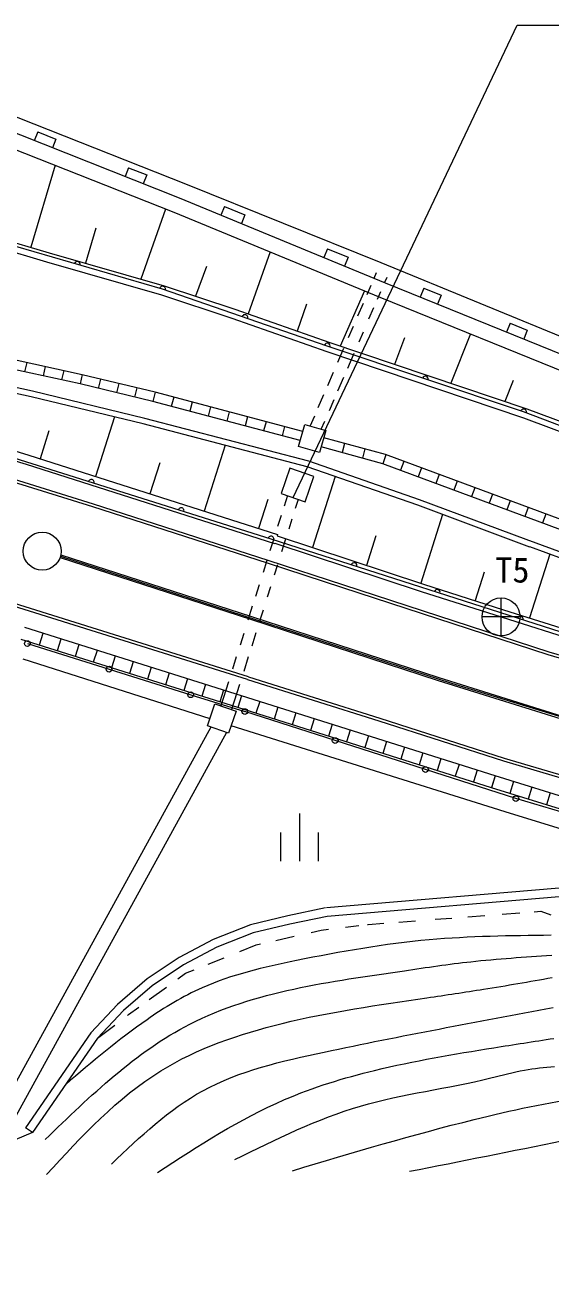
# Model space of a CAD drawing. Units: millimetres, scale not verified. Extents: x 40000 to 680000, y 20000 to 380000.
# Drawn here: x 368476 to 396137, y 244584 to 310630 of the extents above; entities that cross this region are included whole.
import ezdxf
from ezdxf.enums import TextEntityAlignment as Align

# ---------------------------------------------------------------- set-up
doc = ezdxf.new("R2010")
doc.units = ezdxf.units.MM
doc.header["$LTSCALE"] = 1000
for name, color, linetype, lineweight in [('M-BGD', 3, 'Continuous', 13), ('M-TTL', 7, 'Continuous', 13), ('M-TTL-FRAM', 7, 'Continuous', 13), ('M-TTL-LINE', 7, 'Continuous', 13), ('M-TTL-TXT', 2, 'Continuous', 13)]:
    doc.layers.add(name, color=color, linetype=linetype, lineweight=lineweight)
doc.styles.add('ＭＳ ゴシック', font='')
doc.styles.get('ＭＳ ゴシック').set_extended_font_data('MS Gothic')

msp = doc.modelspace()

# ---------------------------------------------------------------- linework, layer by layer
at = {"layer": 'M-BGD'}
for p, q in [((393514, 278528), (393514, 280528)), ((394514, 279528), (392514, 279528))]:
    msp.add_line(p, q, dxfattribs=at)
for centre in [(369374, 282984), (393514, 279528)]:
    msp.add_circle(centre, 1000, dxfattribs=at)
at = {"layer": 'M-TTL'}
for p, q in [((382583, 285798), (394369, 310630)), ((394369, 310630), (416720, 310630)), ((367334, 306072), (376915, 302296)), ((376599, 301535), (367047, 305314)), ((366799, 304552), (376300, 300793)), ((369142, 305023), (368958, 304558)), ((369142, 305023), (370097, 304645)), ((370097, 304645), (369913, 304180)), ((370053, 303264), (368769, 298955)), ((373918, 303133), (373734, 302668)), ((373918, 303133), (374873, 302755)), ((374873, 302755), (374689, 302290)), ((376915, 302296), (387194, 298163)), ((387443, 297077), (376599, 301535)), ((375864, 300965), (374571, 297281)), ((376300, 300793), (387140, 296336)), ((378958, 301105), (378768, 300643)), ((378958, 301105), (380043, 300660)), ((380043, 300660), (379852, 300197)), ((372197, 299953), (371650, 298119)), ((375712, 296760), (366741, 299352)), ((366773, 299550), (369735, 298667)), ((366658, 299063), (369595, 298187)), ((369735, 298667), (375791, 296932)), ((381360, 298712), (380213, 295462)), ((384380, 298876), (384190, 298414)), ((384380, 298876), (385464, 298431)), ((369595, 298187), (375644, 296454)), ((378022, 297942), (377437, 296391)), ((385464, 298431), (385274, 297968)), ((387194, 298163), (405885, 290463)), ((386837, 297326), (386965, 297624)), ((387402, 297122), (387516, 297386)), ((384367, 293766), (375712, 296760)), ((375791, 296932), (379509, 295711)), ((386331, 296669), (385054, 293762)), ((386471, 296481), (386681, 296965)), ((387014, 296225), (387192, 296635)), ((405609, 289704), (387443, 297077)), ((389447, 296803), (389259, 296339)), ((389447, 296803), (390356, 296434)), ((375644, 296454), (379348, 295237)), ((383287, 295968), (382788, 294553)), ((385980, 295345), (386273, 296022)), ((387140, 296336), (405308, 288962)), ((390356, 296434), (390168, 295971)), ((379348, 295237), (384344, 293473)), ((379509, 295711), (384511, 293945)), ((386567, 295190), (386828, 295795)), ((385490, 294212), (385751, 294816)), ((393989, 294959), (393801, 294496)), ((393989, 294959), (394897, 294591)), ((394897, 294591), (394709, 294127)), ((384503, 293947), (394871, 290462)), ((386045, 293982), (386274, 294512)), ((388428, 294191), (387909, 292802)), ((391903, 294403), (390873, 291806)), ((384344, 293473), (394704, 289991)), ((394702, 290306), (384367, 293766)), ((384933, 292922), (385251, 293659)), ((385451, 292609), (385792, 293399)), ((368867, 291394), (363069, 292638)), ((371371, 291772), (367478, 292624)), ((371483, 292260), (367580, 293114)), ((368558, 292900), (368451, 292411)), ((369532, 292687), (369425, 292198)), ((368800, 291101), (362977, 292350)), ((370505, 292474), (370398, 291985)), ((371478, 292261), (371371, 291772)), ((375316, 291337), (371483, 292260)), ((372444, 292028), (372327, 291542)), ((384400, 291691), (384701, 292387)), ((384936, 291418), (385245, 292133)), ((394158, 291951), (393721, 290849)), ((374766, 289963), (368867, 291394)), ((375194, 290852), (371371, 291772)), ((373399, 291798), (373282, 291312)), ((374355, 291568), (374238, 291082)), ((375311, 291338), (375194, 290852)), ((383086, 289276), (375316, 291337)), ((374693, 289672), (368800, 291101)), ((382946, 288796), (375194, 290852)), ((376293, 291078), (376165, 290594)), ((377265, 290820), (377137, 290337)), ((383898, 290529), (384196, 291218)), ((384484, 290372), (384739, 290962)), ((373183, 290039), (372187, 286912)), ((383401, 287712), (374766, 289963)), ((378237, 290562), (378108, 290079)), ((379208, 290304), (379080, 289821)), ((380180, 290047), (380051, 289563)), ((383480, 289561), (383712, 290099)), ((403083, 287137), (394702, 290306)), ((394704, 289991), (403047, 286871)), ((394871, 290462), (403225, 287338)), ((369716, 289306), (369269, 287842)), ((383314, 287425), (374693, 289672)), ((381151, 289789), (381023, 289306)), ((382123, 289531), (381995, 289048)), ((382857, 288490), (383193, 289645)), ((383193, 289645), (384300, 289322)), ((384300, 289322), (383964, 288167)), ((384060, 289392), (384247, 289823)), ((364695, 288723), (368524, 287555)), ((364837, 289202), (368673, 288032)), ((387441, 288059), (384189, 288941)), ((385280, 288645), (385150, 288162)), ((381415, 283623), (367234, 288091)), ((368673, 288032), (381756, 283863)), ((379005, 288548), (377903, 285091)), ((383964, 288167), (382857, 288490)), ((387289, 287582), (384049, 288460)), ((386350, 288355), (386219, 287872)), ((387462, 288051), (387289, 287582)), ((411747, 279048), (387441, 288059)), ((372032, 285318), (364855, 287539)), ((372077, 285461), (364897, 287683)), ((368524, 287555), (381605, 283386)), ((375565, 287633), (375045, 286001)), ((382401, 287342), (381945, 286019)), ((383664, 286906), (382401, 287342)), ((389131, 285406), (383314, 287425)), ((389233, 285688), (383401, 287712)), ((411577, 278578), (387289, 287582)), ((388396, 287705), (388223, 287236)), ((389330, 287358), (389157, 286890)), ((383208, 285583), (383664, 286906)), ((384782, 286915), (383590, 283176)), ((390265, 287012), (390091, 286543)), ((391199, 286666), (391025, 286197)), ((381945, 286019), (383208, 285583)), ((392133, 286320), (391959, 285851)), ((381271, 282492), (372077, 285461)), ((381245, 285696), (380762, 284180)), ((382274, 285905), (382099, 285353)), ((382841, 285709), (382688, 285225)), ((395030, 283202), (389131, 285406)), ((394842, 283593), (389233, 285688)), ((393067, 285973), (392893, 285505)), ((394001, 285627), (393827, 285158)), ((381225, 282349), (372032, 285318)), ((381942, 284856), (381762, 284289)), ((382509, 284661), (382343, 284138)), ((390442, 284916), (389289, 281297)), ((394935, 285281), (394761, 284812)), ((395869, 284935), (395695, 284466)), ((381554, 283632), (381354, 283004)), ((398901, 278013), (381415, 283623)), ((381605, 283386), (381619, 283404)), ((381619, 283404), (389305, 280872)), ((381756, 283863), (381744, 283784)), ((381744, 283784), (389429, 281252)), ((382177, 283614), (381965, 282945)), ((386935, 283792), (386440, 282237)), ((394843, 283594), (394842, 283593)), ((400313, 281592), (394843, 283594)), ((370355, 282791), (380387, 279551)), ((396073, 282824), (395006, 279476)), ((395031, 283206), (395030, 283202)), ((400211, 281310), (395031, 283206)), ((370315, 282646), (380341, 279408)), ((381195, 282500), (380992, 281860)), ((385191, 281051), (381225, 282349)), ((385238, 281194), (381271, 282492)), ((381750, 282267), (381579, 281727)), ((392626, 281888), (392147, 280385)), ((368715, 279829), (364868, 281017)), ((368760, 279972), (364911, 281161)), ((380789, 281221), (380593, 280600)), ((381383, 281107), (381210, 280563)), ((396000, 277542), (385191, 281051)), ((396045, 277685), (385238, 281194)), ((389305, 280872), (393514, 279528)), ((389429, 281252), (393635, 279910)), ((380430, 280087), (380199, 279358)), ((380179, 276244), (368715, 279829)), ((380224, 276387), (368760, 279972)), ((380341, 279408), (390198, 276195)), ((380388, 279550), (390244, 276337)), ((380995, 279885), (380797, 279259)), ((393514, 279528), (398813, 277855)), ((393635, 279910), (398928, 278238)), ((379864, 275385), (368453, 278965)), ((379669, 274765), (368262, 278344)), ((368594, 278126), (377186, 275440)), ((369407, 278666), (369213, 278046)), ((370358, 278368), (370163, 277747)), ((371309, 278069), (371114, 277449)), ((379975, 278653), (379783, 278047)), ((380615, 278686), (380398, 277999)), ((372259, 277771), (372065, 277151)), ((373210, 277473), (373015, 276853)), ((379587, 277428), (379385, 276790)), ((380216, 277427), (379976, 276669)), ((404455, 275046), (396000, 277542)), ((404495, 275191), (396045, 277685)), ((368363, 277323), (378194, 274188)), ((374160, 277174), (373966, 276554)), ((375111, 276876), (374916, 276256)), ((376062, 276578), (375867, 275958)), ((377012, 276280), (376818, 275659)), ((379170, 276113), (378772, 274857)), ((380179, 276244), (387088, 274065)), ((380224, 276387), (387133, 274207)), ((390198, 276195), (396683, 274178)), ((390244, 276337), (396726, 274321)), ((377186, 275440), (380033, 274557)), ((377963, 275981), (377768, 275361)), ((378913, 275683), (378719, 275063)), ((379758, 275981), (379340, 274663)), ((378063, 273803), (378459, 274964)), ((378459, 274964), (379575, 274583)), ((378827, 275029), (378772, 274857)), ((379864, 275385), (379669, 274765)), ((379864, 275385), (379669, 274765)), ((393016, 270556), (379669, 274765)), ((393211, 271177), (379864, 275385)), ((380817, 275084), (380622, 274464)), ((381771, 274784), (381575, 274164)), ((379575, 274583), (379179, 273422)), ((379351, 274697), (379340, 274663)), ((394295, 269979), (380033, 274557)), ((382724, 274483), (382529, 273863)), ((383677, 274182), (383482, 273562)), ((387133, 274207), (393683, 272114)), ((378250, 273739), (366798, 252914)), ((379067, 273460), (367699, 252787)), ((379179, 273422), (378063, 273803)), ((385398, 271895), (379312, 273812)), ((384631, 273882), (384435, 273262)), ((385584, 273581), (385389, 272961)), ((387088, 274065), (393638, 271970)), ((386537, 273281), (386342, 272661)), ((387491, 272980), (387295, 272360)), ((388444, 272679), (388249, 272060)), ((389397, 272379), (389202, 271759)), ((393683, 272114), (400665, 270026)), ((394009, 269196), (385398, 271895)), ((390351, 272078), (390155, 271458)), ((391304, 271778), (391109, 271158)), ((392257, 271477), (392062, 270857)), ((393638, 271970), (400625, 269882)), ((393211, 271177), (393015, 270557)), ((393211, 271177), (393017, 270556)), ((398986, 269377), (393211, 271177)), ((394173, 270877), (393980, 270256)), ((398802, 268753), (393016, 270556)), ((395136, 270577), (394943, 269956)), ((396099, 270277), (395905, 269656)), ((400012, 268307), (394295, 269979)), ((382914, 269196), (382914, 266696)), ((399789, 267430), (394009, 269196)), ((381914, 268196), (381914, 266696)), ((383914, 266696), (383914, 268196)), ((402269, 265758), (384328, 264241)), ((402279, 265307), (384366, 263792)), ((384276, 264233), (382304, 263829)), ((382304, 263829), (380338, 263350)), ((384366, 263792), (382403, 263390)), ((388136, 263494), (389013, 263560)), ((390051, 263638), (390917, 263703)), ((391769, 263768), (392660, 263835)), ((393572, 263903), (394500, 263973)), ((395253, 264030), (395614, 264057)), ((395614, 264057), (396136, 263868)), ((380338, 263350), (378375, 262576)), ((380474, 262920), (378563, 262167)), ((382403, 263390), (380474, 262920)), ((383521, 262949), (384055, 263071)), ((384055, 263071), (384439, 263117)), ((385337, 263227), (386039, 263313)), ((386494, 263369), (386520, 263372)), ((386520, 263372), (387345, 263434)), ((378375, 262576), (376585, 261629)), ((379780, 261953), (380630, 262294)), ((380630, 262294), (380860, 262346)), ((381672, 262530), (382634, 262748)), ((376585, 261629), (374892, 260503)), ((378563, 262167), (376815, 261242)), ((378111, 261284), (378947, 261619)), ((376815, 261242), (375165, 260144)), ((376916, 260804), (377374, 260988)), ((374892, 260503), (373345, 259163)), ((376515, 260514), (376916, 260804)), ((375165, 260144), (373657, 258837)), ((375007, 259423), (375914, 260079)), ((373345, 259163), (371933, 257667)), ((373912, 258631), (374456, 259024)), ((373657, 258837), (372284, 257383)), ((373855, 258587), (373912, 258631)), ((371933, 257667), (368495, 252684)), ((372284, 257383), (373192, 258079)), ((372284, 257383), (368865, 252429)), ((368865, 252429), (367954, 252055)), ((368865, 252429), (368495, 252684))]:
    msp.add_line(p, q, dxfattribs=at)
for centre in [(368594, 278126), (372890, 276783), (377186, 275440), (380033, 274557), (380033, 274557), (384787, 273031), (389541, 271505), (394295, 269979)]:
    msp.add_circle(centre, 150, dxfattribs=at)
for centre, start, end in [((371226, 298056), 343.88481, 163.88481), ((375712, 296760), 340.91578, 163.88481), ((380039, 295263), 340.91578, 160.91578), ((384367, 293766), 341.49185, 160.91578), ((389535, 292036), 341.49185, 161.49185), ((394702, 290306), 339.28831, 161.49185), ((371961, 286602), 342.51311, 162.51311), ((376688, 285113), 342.51311, 162.51311), ((381415, 283623), 342.21019, 162.51311), ((385787, 282221), 342.21019, 162.21019), ((390158, 280818), 342.21019, 162.21019), ((394530, 279415), 342.21019, 162.21019)]:
    msp.add_arc(centre, 150, start, end, dxfattribs=at)
at = {"layer": 'M-TTL-FRAM'}
for points, knots in [([(396151, 262799), (394008, 262774), (391864, 262748), (389739, 262558), (387394, 262349), (385071, 261940), (382745, 261465), (381049, 261119), (379352, 260738), (377785, 260040), (376769, 259587), (375808, 259000), (374889, 258362), (373388, 257319), (371999, 256139), (370611, 254958)], [0, 0, 0, 0, 1, 1, 1, 2, 2, 2, 3, 3, 3, 4, 4, 4, 5, 5, 5, 5]), ([(379514, 251013), (381676, 252083), (383837, 253152), (386121, 253820), (388353, 254472), (390703, 254739), (392978, 255301), (393567, 255446), (394151, 255612), (394745, 255718), (395268, 255811), (395798, 255858), (396329, 255905)], [0, 0, 0, 0, 1, 1, 1, 2, 2, 2, 3, 3, 3, 4, 4, 4, 4])]:
    msp.add_open_spline(points, degree=3, knots=knots, dxfattribs=at)
at = {"layer": 'M-TTL-LINE'}
for points, knots in [([(369533, 252064), (371919, 254370), (374305, 256676), (377140, 258127), (380531, 259863), (384565, 260376), (388433, 260938), (389605, 261108), (390762, 261282), (391927, 261411), (393336, 261567), (394757, 261657), (396178, 261747)], [0, 0, 0, 0, 1, 1, 1, 2, 2, 2, 3, 3, 3, 4, 4, 4, 4]), ([(369598, 250220), (371465, 252242), (373331, 254264), (375612, 255673), (377540, 256863), (379765, 257616), (382004, 258164), (384527, 258783), (387069, 259142), (389618, 259515), (390610, 259660), (391604, 259807), (392596, 259965), (393802, 260158), (395005, 260367), (396208, 260577)], [0, 0, 0, 0, 1, 1, 1, 2, 2, 2, 3, 3, 3, 4, 4, 4, 5, 5, 5, 5]), ([(373019, 250778), (374534, 252217), (376049, 253656), (377823, 254628), (379755, 255686), (381992, 256191), (384210, 256661), (388268, 257519), (392258, 258257), (396249, 258995)], [0, 0, 0, 0, 1, 1, 1, 2, 2, 2, 3, 3, 3, 3]), ([(375441, 250334), (377605, 251741), (379770, 253149), (382121, 254160), (383644, 254815), (385245, 255305), (386863, 255699), (388935, 256204), (391034, 256553), (393135, 256886), (394187, 257054), (395239, 257217), (396291, 257380)], [0, 0, 0, 0, 1, 1, 1, 2, 2, 2, 3, 3, 3, 4, 4, 4, 4]), ([(382538, 250427), (385712, 251375), (388886, 252322), (392103, 253118), (394036, 253596), (395985, 254020), (397955, 254306), (400224, 254636), (402522, 254783), (404816, 254806), (406800, 254826), (408781, 254754), (410762, 254652), (413055, 254535), (415349, 254380), (417611, 253951), (419447, 253602), (421264, 253074), (422957, 252324), (424514, 251634), (425968, 250756), (427492, 249905), (428947, 249093), (430467, 248305), (432066, 248132), (433276, 248002), (434533, 248223), (435767, 248433), (437114, 248662), (438434, 248877), (439764, 249107), (441035, 249326), (442316, 249559), (443603, 249629), (444774, 249692), (445950, 249621), (447126, 249581), (449617, 249496), (452108, 249554), (454587, 249760), (456672, 249934), (458747, 250212), (460844, 250281), (463307, 250362), (465798, 250154), (468186, 249584), (469563, 249255), (470905, 248806), (472288, 248464), (473234, 248229), (474199, 248044), (475094, 247692), (476237, 247242), (477264, 246519), (478292, 245796)], [0, 0, 0, 0, 1, 1, 1, 2, 2, 2, 3, 3, 3, 4, 4, 4, 5, 5, 5, 6, 6, 6, 7, 7, 7, 8, 8, 8, 9, 9, 9, 10, 10, 10, 11, 11, 11, 12, 12, 12, 13, 13, 13, 14, 14, 14, 15, 15, 15, 16, 16, 16, 17, 17, 17, 18, 18, 18, 18]), ([(388701, 250395), (391399, 250927), (394097, 251459), (396791, 252007), (398356, 252325), (399920, 252649), (401499, 252898), (403504, 253215), (405534, 253412), (407560, 253406), (410036, 253400), (412506, 253090), (414964, 252730), (416585, 252492), (418200, 252232), (419777, 251802), (421845, 251238), (423847, 250382), (425636, 249154), (426811, 248346), (427895, 247379), (429187, 246868), (430488, 246353), (432000, 246302), (433420, 246470), (433878, 246524), (434326, 246601), (434775, 246673), (436611, 246966), (438467, 247176), (440322, 247438), (441748, 247640), (443174, 247872), (444604, 247870), (447046, 247866), (449502, 247180), (451928, 247265), (454545, 247356), (457128, 248344), (459748, 248555), (462330, 248764), (464947, 248219), (467508, 247653), (468752, 247378), (469983, 247098), (471191, 246738), (473134, 246159), (475018, 245372), (476902, 244584)], [0, 0, 0, 0, 1, 1, 1, 2, 2, 2, 3, 3, 3, 4, 4, 4, 5, 5, 5, 6, 6, 6, 7, 7, 7, 8, 8, 8, 9, 9, 9, 10, 10, 10, 11, 11, 11, 12, 12, 12, 13, 13, 13, 14, 14, 14, 15, 15, 15, 16, 16, 16, 16])]:
    msp.add_open_spline(points, degree=3, knots=knots, dxfattribs=at)
at = {"layer": 'M-TTL-TXT'}
for p, q in [((370338, 282719), (390912, 276040)), ((390912, 276040), (398060, 273851))]:
    msp.add_line(p, q, dxfattribs=at)

# ---------------------------------------------------------------- texts
at = {"layer": 'M-BGD', "style": 'ＭＳ ゴシック'}
msp.add_text('T5', height=1320, dxfattribs=at).set_placement((393214, 280940), align=Align.BOTTOM_LEFT)

doc.saveas('drawing.dxf')
